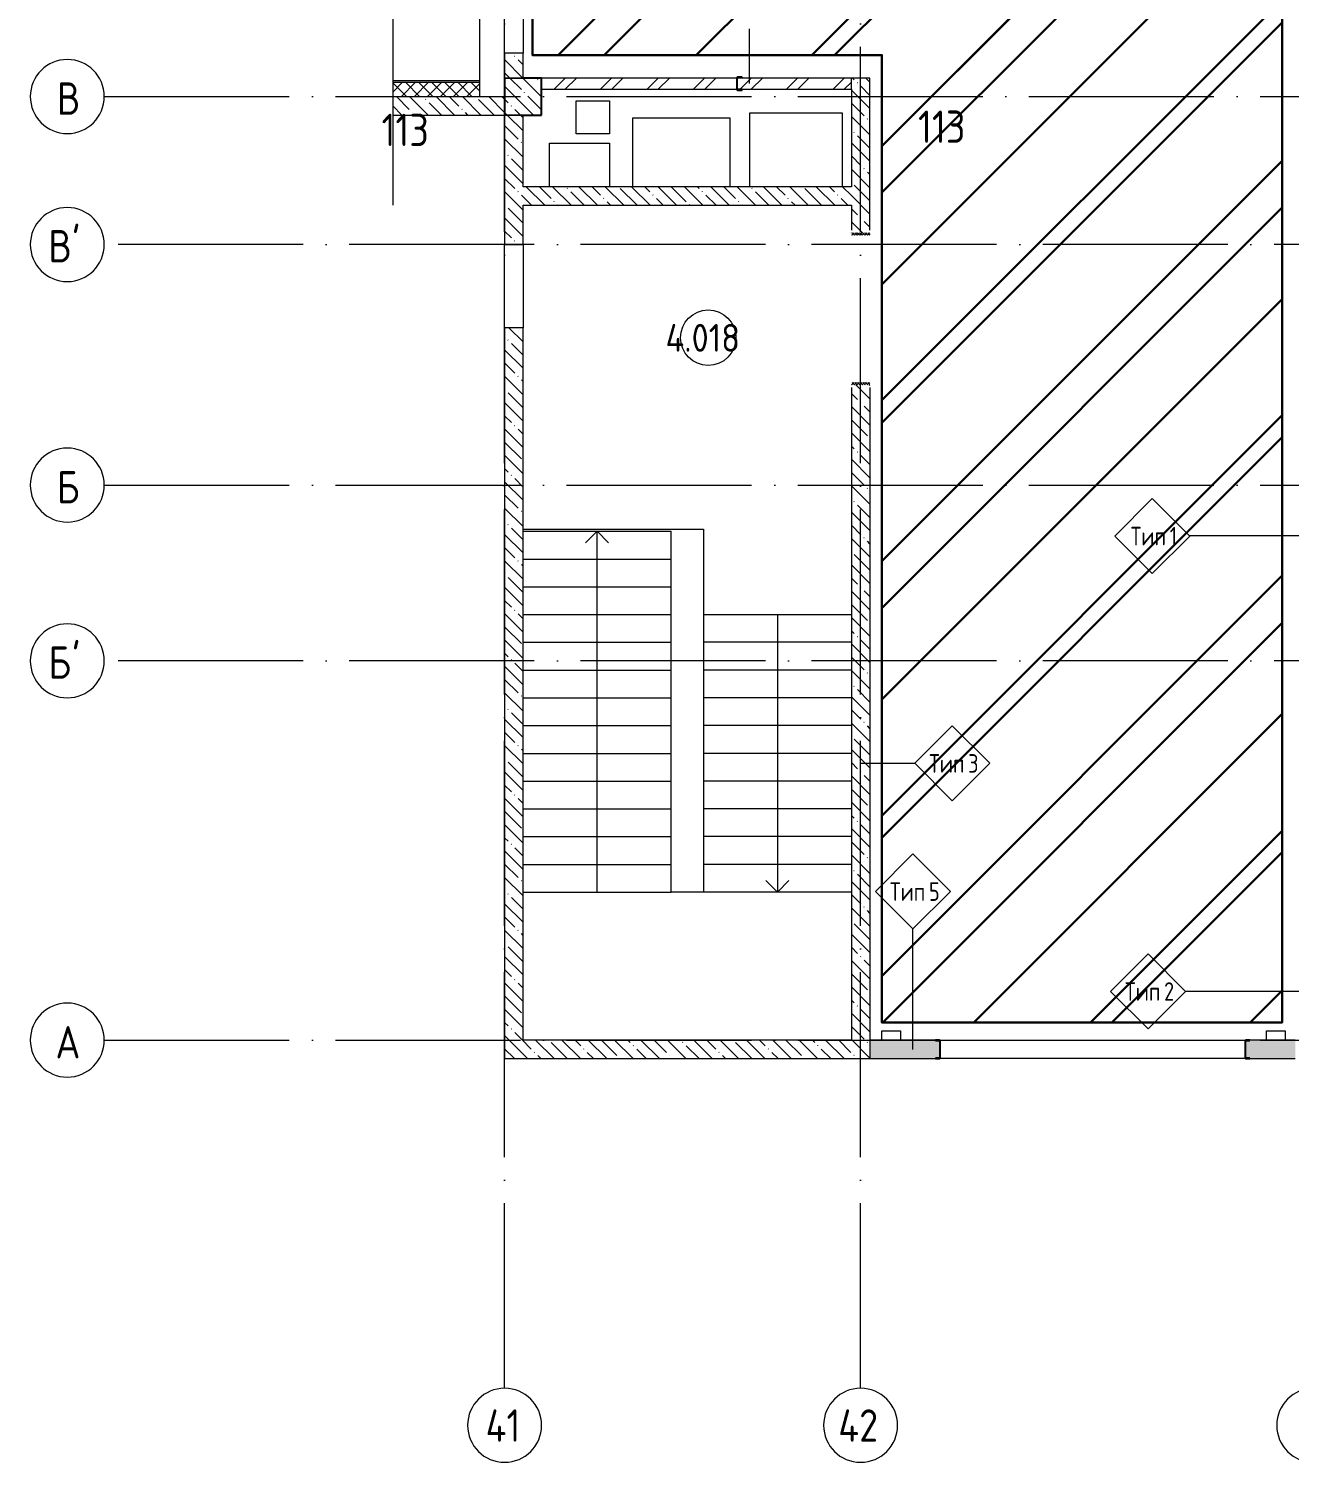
# Model space of a CAD drawing. Header units: millimetres. Extents: x -68946 to 690821, y -552984 to 293768.
# Drawn here: x 104735 to 118369, y -402657 to -387159 of the extents above; entities that cross this region are included whole.
import ezdxf

# ---------------------------------------------------------------- set-up
doc = ezdxf.new("R2010")
doc.units = ezdxf.units.MM
doc.linetypes.add('ADSK_Линия сетки', pattern=[2500, 2000, -250, 0, -250])
doc.linetypes.add('ADSK_Скрыто', pattern=[600, 300, -300])
for name, color, linetype, lineweight in [('1.2) Стяжка 6 вып.', 30, 'Continuous', 30), ('1.3) Звуко-изол           6 вып.', 90, 'Continuous', 30), ('1.4) Стяжка 6 вып.', 30, 'Continuous', 30), ('A-AREA-____-IDEN', 250, 'Continuous', 9), ('A-DETL-GENF-OTLN', 250, 'Continuous', 5), ('A-DOOR-____-OTLN', 250, 'Continuous', 5), ('A-FLOR-____-OTLN', 250, 'Continuous', 9), ('A-WALL-____-IDEN', 250, 'Continuous', 9), ('A-WALL-____-MCUT', 250, 'Continuous', 13), ('A-WALL-____-PATT', 250, 'Continuous', 13), ('G-____-____-SYMB', 250, 'ADSK_Скрыто', 9), ('I-WALL-____-OTLN', 250, 'Continuous', 9), ('S-COLS-____-MCUT', 250, 'Continuous', 25), ('S-COLS-____-OTLN', 250, 'Continuous', 9), ('S-GRID-____-IDEN', 250, 'Continuous', 9), ('S-GRID-____-OTLN', 250, 'Continuous', 9), ('S-STRS-____-OTLN', 250, 'Continuous', 5)]:
    doc.layers.add(name, color=color, linetype=linetype, lineweight=lineweight)
doc.styles.add('GOST Common', font='', dxfattribs={"width": 0.9, "height": 350})
doc.styles.add('GOST Common_1', font='', dxfattribs={"width": 0.9, "height": 250})
doc.styles.add('ISOCPEUR', font='isocpeur.ttf', dxfattribs={"width": 0.8, "height": 100})
doc.styles.add('ISOCPEUR_1', font='isocpeur.ttf', dxfattribs={"width": 0.9, "height": 250})
doc.styles.get('GOST Common').set_extended_font_data('GOST Common')
doc.styles.get('GOST Common_1').set_extended_font_data('GOST Common')
pattern_1 = [(135, (-26617.47, -398117.93), (-142.5612, -142.5612), []), (135, (-26474.9, -398117.93), (-142.5612, -142.5612), [252.016, -50.403, 3.353, -47.05])]

# ---------------------------------------------------------------- blocks, each defined once
blk = doc.blocks.new('Дверь_СКБ_2Ст_Внутренняя1 - Н_Д-1л_1640x2100h_ЛК-42631026-Кладочный план внутренних ограждающих конструкций на отм_ _12_600_ Секция 3_')
at = {"layer": 'A-DOOR-____-OTLN'}
h = blk.add_hatch(dxfattribs=at)
h.set_pattern_fill('FP_25', color=256, style=0, pattern_type=2)
h.set_pattern_definition([(45, (-641.384, 164.685), (-14.1421, 14.1421), []), (135, (-641.384, 164.685), (-14.1421, -14.1421), [])])
h.paths.add_polyline_path([(-807.5, -100), (-782.5, -100), (-782.5, 100), (-807.5, 100)])
h = blk.add_hatch(dxfattribs=at)
h.set_pattern_fill('FP_24', color=256, style=0, pattern_type=2)
h.set_pattern_definition([(135, (1481.41, 164.685), (-14.14214, -14.14214), []), (225, (1481.41, 164.685), (14.14214, -14.14214), [])])
h.paths.add_polyline_path([(807.5, -100), (832.5, -100), (832.5, 100), (807.5, 100)])
blk = doc.blocks.new('ADSK_КолоннаНесущая_Швеллер_Гнутый_ГОСТ 8278-83 - 200х50х4_таб_1 2-38569673-Кладочный план внутренних ограждающих конструкций на отм_ _12_600_ Секция 3_')
at = {"layer": 'S-COLS-____-MCUT'}
for p, q in [((-10.1, 90), (-10.1, -90)), ((-6.1, -90), (-6.1, 90)), ((39.9, 100), (-0.1, 100)), ((-0.1, 96), (39.9, 96)), ((39.9, 96), (39.9, 100)), ((39.9, -96), (-0.1, -96)), ((-0.1, -100), (39.9, -100)), ((39.9, -100), (39.9, -96))]:
    blk.add_line(p, q, dxfattribs=at)
for centre, radius, start, end in [((-0.1, 90), 10, 90, 180), ((-0.1, 90), 6, 90, 180), ((-0.1, -90), 10, 180, 270), ((-0.1, -90), 6, 180, 270)]:
    blk.add_arc(centre, radius, start, end, dxfattribs=at)
blk = doc.blocks.new('ADSK_КолоннаНесущая_Швеллер_Гнутый_ГОСТ 8278-83 - 140х60х5_таб_1-39321753-Кладочный план внутренних ограждающих конструкций на отм_ _12_600_ Секция 3_')
at = {"layer": 'S-COLS-____-MCUT'}
for p, q in [((-16.2, 58), (-16.2, -58)), ((-11.2, -58), (-11.2, 58)), ((43.8, 70), (-4.2, 70)), ((-4.2, 65), (43.8, 65)), ((43.8, 65), (43.8, 70)), ((43.8, -65), (-4.2, -65)), ((-4.2, -70), (43.8, -70)), ((43.8, -70), (43.8, -65))]:
    blk.add_line(p, q, dxfattribs=at)
for centre, radius, start, end in [((-4.2, 58), 12, 90, 180), ((-4.2, 58), 7, 90, 180), ((-4.2, -58), 12, 180, 270), ((-4.2, -58), 7, 180, 270)]:
    blk.add_arc(centre, radius, start, end, dxfattribs=at)
blk = doc.blocks.new('ADSK_Обрыв_Линия - По умолчанию-39226371-Кладочный план внутренних ограждающих конструкций на отм_ _12_600_ Секция 3_')
at = {"layer": 'A-DETL-GENF-OTLN'}
blk.add_line((25613, 0), (51000, 0), dxfattribs=at)
blk = doc.blocks.new('Ось сетки - Круг_Ø8 мм-39983606-Кладочный план внутренних ограждающих конструкций на отм_ _12_600_ Секция 3_')
at = {"layer": 'S-GRID-____-IDEN'}
for start, end in [(360, 180), (180, 360)]:
    blk.add_arc((0, 0), 4, start, end, dxfattribs=at)
blk = doc.blocks.new('ADSK_Марка_Стена - Типоразмер_ADSK_Марка-30564887-Кладочный план внутренних ограждающих конструкций на отм_ _12_600_ Секция 3_')
at = {"layer": 'A-WALL-____-IDEN'}
for p, q in [((-0.16, 4.37), (-4.21, 0.31)), ((3.9, 0.31), (-0.16, 4.37)), ((-4.21, 0.31), (-0.16, -3.74)), ((-0.16, -3.74), (3.9, 0.31))]:
    blk.add_line(p, q, dxfattribs=at)
blk = doc.blocks.new('AAR_СКБ_Марка_Помещения_мал - Номер-28977439-АР1_Маркировочный план 3 этажа секция 2_3')
at = {"layer": 'A-AREA-____-IDEN'}
blk.add_circle((-0.03, 0), 3, dxfattribs=at)

msp = doc.modelspace()

# ---------------------------------------------------------------- hatches: boundary and pattern name
at = {"layer": '1.2) Стяжка 6 вып.', "lineweight": 30}
h = msp.add_hatch(dxfattribs=at)
h.set_pattern_fill('ANSI31', color=256, scale=333)
h.paths.add_polyline_path([(113962.5104, -372631.7985), (110182.5104, -372631.7985), (110182.5104, -370131.881), (113962.5104, -370131.881), (113962.5104, -364523.4665), (110174.6298, -364523.4665), (110174.6298, -360638.5426), (113962.5104, -360638.5426), (113962.5104, -352662.928), (110182.5104, -352662.928), (110182.5104, -349752.9338), (113962.5104, -349752.9338), (113962.5104, -339467.9338), (118290.6635, -339467.9338), (118290.6635, -397902.8604), (113962.5104, -397902.8604), (113962.5104, -387445.8752), (110182.5104, -387445.8752), (110182.5104, -385377.8842), (113962.5104, -385377.8842)])
at = {"layer": '1.3) Звуко-изол           6 вып.', "lineweight": 30}
h = msp.add_hatch(dxfattribs=at)
h.set_pattern_fill('ANSI31', color=256, scale=500)
h.paths.add_polyline_path([(113962.5104, -372631.7985), (110182.5104, -372631.7985), (110182.5104, -370131.881), (113962.5104, -370131.881), (113962.5104, -364523.4665), (110174.6298, -364523.4665), (110174.6298, -360638.5426), (113962.5104, -360638.5426), (113962.5104, -352662.928), (110182.5104, -352662.928), (110182.5104, -349752.9338), (113962.5104, -349752.9338), (113962.5104, -339467.9338), (118290.6635, -339467.9338), (118290.6635, -397902.8604), (113962.5104, -397902.8604), (113962.5104, -387445.8752), (110182.5104, -387445.8752), (110182.5104, -385377.8842), (113962.5104, -385377.8842)])
at = {"layer": '1.4) Стяжка 6 вып.', "lineweight": 30}
h = msp.add_hatch(dxfattribs=at)
h.set_pattern_fill('ANSI32', color=256, scale=333)
h.paths.add_polyline_path([(113962.5104, -372631.7985), (110182.5104, -372631.7985), (110182.5104, -370131.881), (113962.5104, -370131.881), (113962.5104, -364523.4665), (110174.6298, -364523.4665), (110174.6298, -360638.5426), (113962.5104, -360638.5426), (113962.5104, -352662.928), (110182.5104, -352662.928), (110182.5104, -349752.9338), (113962.5104, -349752.9338), (113962.5104, -339467.9338), (118290.6635, -339467.9338), (118290.6635, -397902.8604), (113962.5104, -397902.8604), (113962.5104, -387445.8752), (110182.5104, -387445.8752), (110182.5104, -385377.8842), (113962.5104, -385377.8842)])
at = {"layer": 'A-WALL-____-PATT', "lineweight": 15}
h = msp.add_hatch(dxfattribs=at)
h.set_pattern_fill('FP_1', color=256, style=0, pattern_type=2)
h.set_pattern_definition(pattern_1)
h.paths.add_polyline_path([(109882.5323, -398092.9338), (110082.5323, -398092.9338), (110082.5323, -390392.8741), (109882.5323, -390392.8741), (109882.5323, -396628.8659)])
h.paths.add_polyline_path([(110082.5323, -389492.8741), (110082.5323, -388092.9338), (109882.5323, -388092.9338), (109882.5323, -389492.8741)])
h.paths.add_polyline_path([(110082.5323, -387692.9338), (110082.5323, -387422.9338), (109882.5323, -387422.9338), (109882.5323, -387692.9338)])
h.paths.add_polyline_path([(109882.5323, -385622.9338), (110082.5323, -385622.9338), (110082.5323, -385117.9338), (109882.5323, -385117.9338)])
h = msp.add_hatch(dxfattribs=at)
h.set_pattern_fill('FP_3', color=256, style=0, pattern_type=2)
h.set_pattern_definition([(45, (-26617.47, -398117.93), (-251.4472, 251.4472), []), (45, (-26617.47, -397736.93), (-251.4472, 251.4472), [])])
h.paths.add_polyline_path([(113632.5323, -387812.9332), (113632.5323, -387692.9332), (110282.5104, -387692.9332), (110282.5104, -387812.9332), (111152.1899, -387812.9332)])
h = msp.add_hatch(dxfattribs=at)
h.set_pattern_fill('FP_1', color=256, style=0, pattern_type=2)
h.set_pattern_definition(pattern_1)
h.paths.add_polyline_path([(113632.5323, -398292.9338), (113832.5323, -398292.9338), (113832.5323, -391007.9344), (113632.5323, -391007.9344), (113632.5323, -398092.9338)])
h.paths.add_polyline_path([(113632.5323, -389367.9344), (113832.5323, -389367.9344), (113832.5323, -387692.9332), (113632.5323, -387692.9332), (113632.5323, -389337.9344)])
h = msp.add_hatch(dxfattribs=at)
h.set_pattern_fill('FP_12', color=256, style=0, pattern_type=2)
h.set_pattern_definition([(45, (-26617.47, -398117.93), (-70.71068, 70.71068), []), (135, (-26617.47, -398117.93), (-70.71068, -70.71068), [])])
h.paths.add_polyline_path([(109612.5104, -387892.9338), (109612.5104, -387742.9338), (108672.2788, -387742.9338), (108672.2788, -387892.9338)])
h = msp.add_hatch(dxfattribs=at)
h.set_pattern_fill('FP_1', color=256, style=0, pattern_type=2)
h.set_pattern_definition(pattern_1)
h.paths.add_polyline_path([(109882.5104, -388092.9338), (109882.5104, -387892.9338), (108672.2788, -387892.9338), (108672.2788, -388092.9338)])
h = msp.add_hatch(dxfattribs=at)
h.set_pattern_fill('FP_1', color=256, style=0, pattern_type=2)
h.set_pattern_definition(pattern_1)
h.paths.add_polyline_path([(113632.5323, -389067.9344), (113632.5323, -388867.9344), (110082.5323, -388867.9344), (110082.5323, -389067.9344), (111152.1899, -389067.9344)])
h = msp.add_hatch(dxfattribs=at)
h.set_pattern_fill('FP_1', color=256, style=0, pattern_type=2)
h.set_pattern_definition(pattern_1)
h.paths.add_polyline_path([(113632.5323, -398292.9338), (113632.5323, -398092.9338), (109882.5323, -398092.9338), (109882.5323, -398292.9338)])
h = msp.add_hatch(dxfattribs=at)
h.set_pattern_fill('FP_23', color=256, style=0, pattern_type=2)
h.set_pattern_definition([(50, (-26617.47, -398117.93), (364.3679, -31.8783), [38.1, -419.1]), (355, (-26617.47, -398117.93), (-70.48585, 382.1133), [30.48, -335.28]), (100.451, (-26587.1, -398120.6), (293.885, 350.2334), [32.38, -356.18]), (46.184, (-26617.47, -398016.33), (542.1585, -84.0858), [57.15, -628.65]), (96.636, (-26572.3, -398023.34), (474.8049, 494.8554), [48.57, -534.27]), (351.184, (-26617.47, -398016.33), (474.8102, 494.85), [45.72, -502.92]), (21, (-26566.67, -398041.73), (303.22847, -204.53046), [38.1, -419.1]), (326, (-26566.67, -398041.73), (123.6039, 368.376), [30.48, -335.28]), (71.451, (-26541.4, -398058.78), (426.8341, 163.8427), [32.38, -356.18]), (37.5, (-26617.47, -398117.93), (6.17665, 169.11015), [16.764, -314.452, 16.764, -323.596, -336.55]), (37.5, (-26617.47, -398117.93), (6.17665, 169.11015), [-671.576, 16.764, -319.786]), (7.5, (-26617.47, -398117.93), (133.63888, 200.3615), [16.764, -177.292, 16.764, -306.832, -128.27]), (7.5, (-26617.47, -398117.93), (133.63888, 200.3615), [-517.652, 16.764, -111.506]), (327.5, (-26730.75, -398117.93), (271.18182, -11.45836), [16.764, -110.236, 16.764, -379.476, -525.78]), (327.5, (-26730.75, -398117.93), (271.18182, -11.45836), [-523.24, 16.764, -509.016]), (317.5, (-26781.55, -398117.93), (296.2585, 50.85285), [16.764, -148.336, 16.764, -246.38, -373.38]), (317.5, (-26781.55, -398117.93), (296.2585, 50.85285), [-428.244, 16.764, -356.616])])
h.paths.add_polyline_path([(125932.5104, -398292.9338), (125932.5104, -398092.9344), (118832.5104, -398092.9338), (118832.5104, -398292.9338), (120272.9187, -398292.9338)])
h.paths.add_polyline_path([(117892.0323, -398292.9338), (118432.5104, -398292.9338), (118432.5104, -398092.9338), (117892.0323, -398092.9338)])
h.paths.add_polyline_path([(114592.0323, -398292.9338), (114592.0323, -398092.9338), (113832.5323, -398092.9338), (113832.5323, -398292.9338), (114192.4328, -398292.9338)])
at = {"layer": 'S-COLS-____-OTLN', "lineweight": 5}
h = msp.add_hatch(dxfattribs=at)
h.set_pattern_fill('FP_1', color=256, style=0, pattern_type=2)
h.set_pattern_definition(pattern_1)
h.paths.add_polyline_path([(110082.5323, -388092.9338), (110282.5104, -388092.9338), (110282.5104, -387692.9338), (109882.5104, -387692.9338), (109882.5104, -388092.9338)])

# ---------------------------------------------------------------- linework, layer by layer
at = {"layer": '1.2) Стяжка 6 вып.', "lineweight": 30}
msp.add_lwpolyline([(113962.5104, -364523.4665), (110174.6298, -364523.4665), (110174.6298, -360638.5426), (113962.5104, -360638.5426), (113962.5104, -352662.928), (110182.5104, -352662.928), (110182.5104, -349752.9338), (113962.5104, -349752.9338), (113962.5104, -339467.9338), (118290.6635, -339467.9338), (118290.6635, -397902.8604), (113962.5104, -397902.8604), (113962.5104, -387445.8752), (110182.5104, -387445.8752), (110182.5104, -385377.8842), (113962.5104, -385377.8842), (113962.5104, -372631.7985), (110182.5104, -372631.7985), (110182.5104, -370131.881), (113962.5104, -370131.881)], close=True, dxfattribs=at)
at = {"layer": 'A-FLOR-____-OTLN'}
for p, q in [((109612.5104, -387722.9338), (109612.5104, -370162.9344)), ((110657.5104, -388297.9338), (110657.5104, -387937.9338)), ((110657.5104, -387937.9338), (111017.5104, -387937.9338)), ((111017.5104, -387937.9338), (111017.5104, -388297.9338)), ((111267.5104, -388867.9338), (111267.5104, -388122.9338)), ((111267.5104, -388122.9338), (112317.5104, -388122.9338)), ((112317.5104, -388122.9338), (112317.5104, -388867.9338)), ((112532.5104, -388867.9338), (112532.5104, -388067.9338)), ((112532.5104, -388067.9338), (113532.5104, -388067.9338)), ((113532.5104, -388067.9338), (113532.5104, -388867.9338)), ((111017.5104, -388297.9338), (110657.5104, -388297.9338)), ((110367.5104, -388867.9338), (110367.5104, -388397.9338)), ((110367.5104, -388397.9338), (111017.5104, -388397.9338)), ((111017.5104, -388397.9338), (111017.5104, -388867.9338)), ((110082.5323, -392567.9344), (112032.5098, -392567.9344)), ((112032.5098, -392567.9344), (112032.5098, -393492.9344)), ((112032.5098, -393492.9344), (113632.5323, -393492.9344)), ((113962.5104, -398092.9338), (113962.5104, -397992.9338)), ((113962.5104, -397992.9338), (114162.5104, -397992.9338)), ((114162.5104, -397992.9338), (114162.5104, -398092.9338)), ((118122.5104, -398092.9338), (118122.5104, -397992.9338)), ((118122.5104, -397992.9338), (118322.5104, -397992.9338)), ((118322.5104, -397992.9338), (118322.5104, -398092.9338))]:
    msp.add_line(p, q, dxfattribs=at)
at = {"layer": 'A-WALL-____-IDEN'}
for p, q in [((112528.9087, -387752.9332), (112528.9087, -387159.4941)), ((118577.5323, -392643.4591), (117291.9073, -392643.4591)), ((113732.5323, -395100.5148), (114316.9073, -395100.5148)), ((114298.4359, -398192.9338), (114298.4359, -396891.6838)), ((118532.5323, -397565.5095), (117246.9073, -397565.5095))]:
    msp.add_line(p, q, dxfattribs=at)
at = {"layer": 'A-WALL-____-MCUT', "color": 7, "lineweight": 15}
for p, q in [((110082.5323, -387422.9338), (109882.5323, -387422.9338)), ((109882.5323, -387422.9338), (109882.5323, -387692.9338)), ((110082.5323, -387692.9338), (110082.5323, -387422.9338)), ((109612.5104, -387722.9338), (108672.2788, -387722.9338)), ((109612.5104, -387892.9338), (109612.5104, -387722.9338)), ((113832.5323, -387692.9332), (110282.5104, -387692.9332)), ((110282.5104, -387692.9332), (110282.5104, -387812.9332)), ((113832.5323, -389337.9344), (113832.5323, -387692.9332)), ((108672.2788, -387892.9338), (109882.5104, -387892.9338)), ((109882.5104, -388092.9338), (109882.5104, -387892.9338)), ((110282.5104, -387812.9332), (113632.5323, -387812.9332)), ((113632.5323, -387812.9332), (113632.5323, -388867.9344)), ((108672.2788, -388092.9338), (109882.5104, -388092.9338)), ((109882.5323, -388092.9338), (109882.5323, -389492.8741)), ((110082.5323, -388867.9344), (110082.5323, -388092.9338)), ((113632.5323, -388867.9344), (110082.5323, -388867.9344)), ((110082.5323, -389492.8741), (110082.5323, -389067.9344)), ((110082.5323, -389067.9344), (113632.5323, -389067.9344)), ((113632.5323, -389067.9344), (113632.5323, -389337.9344)), ((109882.5323, -389492.8741), (110082.5323, -389492.8741)), ((110082.5323, -390392.8741), (109882.5323, -390392.8741)), ((109882.5323, -390392.8741), (109882.5323, -398292.9338)), ((110082.5323, -398092.9338), (110082.5323, -390392.8741)), ((113632.5323, -391037.9344), (113632.5323, -398092.9338)), ((113832.5323, -391037.9344), (113832.5323, -398292.9338)), ((113632.5323, -398092.9338), (110082.5323, -398092.9338)), ((114592.0323, -398092.9338), (113832.5323, -398092.9338)), ((114592.0323, -398292.9338), (114592.0323, -398092.9338)), ((118432.5104, -398092.9338), (117892.0323, -398092.9338)), ((117892.0323, -398092.9338), (117892.0323, -398292.9338)), ((109882.5323, -398292.9338), (114592.0323, -398292.9338)), ((117892.0323, -398292.9338), (118432.5104, -398292.9338))]:
    msp.add_line(p, q, dxfattribs=at)
at = {"layer": 'A-WALL-____-MCUT', "lineweight": 15}
for p, q in [((109882.5323, -387692.9338), (110082.5323, -387692.9338)), ((113632.5323, -387812.9332), (113632.5323, -387692.9332)), ((109612.5104, -387742.9338), (108672.2788, -387742.9338)), ((110082.5323, -388092.9338), (109882.5323, -388092.9338))]:
    msp.add_line(p, q, dxfattribs=at)
at = {"layer": 'I-WALL-____-OTLN', "lineweight": 15}
for p, q in [((109882.5323, -387422.9338), (109882.5323, -385622.9338)), ((110082.5323, -385622.9338), (110082.5323, -387422.9338)), ((109882.5323, -390392.8741), (109882.5323, -389492.8741)), ((110082.5323, -389492.8741), (110082.5323, -390392.8741)), ((114592.0323, -398092.9338), (117892.0323, -398092.9338)), ((117892.0323, -398292.9338), (114592.0323, -398292.9338))]:
    msp.add_line(p, q, dxfattribs=at)
at = {"layer": 'S-COLS-____-MCUT'}
for p, q in [((109882.5104, -387692.9338), (109882.5104, -388092.9338)), ((110282.5104, -387692.9338), (110082.5323, -387692.9338)), ((110282.5104, -388092.9338), (110282.5104, -387692.9338)), ((110082.5323, -388092.9338), (110282.5104, -388092.9338))]:
    msp.add_line(p, q, dxfattribs=at)
at = {"layer": 'S-COLS-____-OTLN'}
for p, q in [((110082.5323, -387692.9338), (109882.5104, -387692.9338)), ((109882.5104, -388092.9338), (110082.5323, -388092.9338))]:
    msp.add_line(p, q, dxfattribs=at)
at = {"layer": 'S-GRID-____-OTLN', "linetype": 'ADSK_Линия сетки'}
for p, q in [((109882.5323, -401856.7737), (109882.5323, -336915.9292)), ((113732.5323, -401856.7737), (113732.5323, -336915.9292)), ((105552.8046, -387892.9338), (130203.4118, -387892.9338)), ((130203.4118, -389492.9338), (105552.8046, -389492.9338)), ((105552.8046, -392092.9338), (130203.4118, -392092.9338)), ((130203.4118, -393992.9338), (105552.8046, -393992.9338)), ((105552.8046, -398092.9338), (130203.4118, -398092.9338))]:
    msp.add_line(p, q, dxfattribs=at)
at = {"layer": 'S-STRS-____-OTLN'}
for p, q in [((110082.5323, -392592.9344), (111682.533, -392592.9344)), ((111682.533, -392892.9344), (111682.533, -392592.9344)), ((110082.5323, -392892.9344), (111682.533, -392892.9344)), ((110082.5323, -392892.9344), (111682.533, -392892.9344)), ((111682.533, -393192.9344), (111682.533, -392892.9344)), ((110082.5323, -393192.9344), (111682.533, -393192.9344)), ((110082.5323, -393192.9344), (111682.533, -393192.9344)), ((111682.533, -393492.9344), (111682.533, -393192.9344)), ((110082.5323, -393492.9344), (111682.533, -393492.9344)), ((110082.5323, -393492.9344), (111682.533, -393492.9344)), ((111682.533, -393792.9344), (111682.533, -393492.9344)), ((112032.5318, -393492.9344), (112032.5318, -393792.9344)), ((110082.5323, -393792.9344), (111682.533, -393792.9344)), ((110082.5323, -393792.9344), (111682.533, -393792.9344)), ((111682.533, -394092.9344), (111682.533, -393792.9344)), ((112032.5318, -393792.9344), (112032.5318, -394092.9344)), ((113632.5098, -393792.9344), (112032.5318, -393792.9344)), ((113632.5098, -393792.9344), (112032.5318, -393792.9344)), ((110082.5323, -394092.9344), (111682.533, -394092.9344)), ((110082.5323, -394092.9344), (111682.533, -394092.9344)), ((111682.533, -394392.9344), (111682.533, -394092.9344)), ((112032.5318, -394092.9344), (112032.5318, -394392.9344)), ((113632.5098, -394092.9344), (112032.5318, -394092.9344)), ((113632.5098, -394092.9344), (112032.5318, -394092.9344)), ((110082.5323, -394392.9344), (111682.533, -394392.9344)), ((110082.5323, -394392.9344), (111682.533, -394392.9344)), ((111682.533, -394692.9344), (111682.533, -394392.9344)), ((112032.5318, -394392.9344), (112032.5318, -394692.9344)), ((113632.5098, -394392.9344), (112032.5318, -394392.9344)), ((113632.5098, -394392.9344), (112032.5318, -394392.9344)), ((110082.5323, -394692.9344), (111682.533, -394692.9344)), ((110082.5323, -394692.9344), (111682.533, -394692.9344)), ((111682.533, -394992.9344), (111682.533, -394692.9344)), ((112032.5318, -394692.9344), (112032.5318, -394992.9344)), ((113632.5098, -394692.9344), (112032.5318, -394692.9344)), ((113632.5098, -394692.9344), (112032.5318, -394692.9344)), ((110082.5323, -394992.9344), (111682.533, -394992.9344)), ((110082.5323, -394992.9344), (111682.533, -394992.9344)), ((111682.533, -395292.9344), (111682.533, -394992.9344)), ((112032.5318, -394992.9344), (112032.5318, -395292.9344)), ((113632.5098, -394992.9344), (112032.5318, -394992.9344)), ((113632.5098, -394992.9344), (112032.5318, -394992.9344)), ((110082.5323, -395292.9344), (111682.533, -395292.9344)), ((110082.5323, -395292.9344), (111682.533, -395292.9344)), ((111682.533, -395592.9344), (111682.533, -395292.9344)), ((112032.5318, -395292.9344), (112032.5318, -395592.9344)), ((113632.5098, -395292.9344), (112032.5318, -395292.9344)), ((113632.5098, -395292.9344), (112032.5318, -395292.9344)), ((110082.5323, -395592.9344), (111682.533, -395592.9344)), ((110082.5323, -395592.9344), (111682.533, -395592.9344)), ((111682.533, -395892.9344), (111682.533, -395592.9344)), ((112032.5318, -395592.9344), (112032.5318, -395892.9344)), ((113632.5098, -395592.9344), (112032.5318, -395592.9344)), ((113632.5098, -395592.9344), (112032.5318, -395592.9344)), ((110082.5323, -395892.9344), (111682.533, -395892.9344)), ((110082.5323, -395892.9344), (111682.533, -395892.9344)), ((111682.533, -396192.9344), (111682.533, -395892.9344)), ((112032.5318, -395892.9344), (112032.5318, -396192.9344)), ((113632.5098, -395892.9344), (112032.5318, -395892.9344)), ((113632.5098, -395892.9344), (112032.5318, -395892.9344)), ((110082.5323, -396192.9344), (111682.533, -396192.9344)), ((110082.5323, -396192.9344), (111682.533, -396192.9344)), ((111682.533, -396492.9344), (111682.533, -396192.9344)), ((112032.5318, -396192.9344), (112032.5318, -396492.9344)), ((113632.5098, -396192.9344), (112032.5318, -396192.9344)), ((113632.5098, -396192.9344), (112032.5318, -396192.9344)), ((110082.5323, -396492.9344), (111682.533, -396492.9344)), ((110082.5323, -396492.9344), (111682.533, -396492.9344)), ((112032.5318, -396492.9344), (111682.533, -396492.9344)), ((113632.5098, -396492.9344), (112032.5318, -396492.9344)), ((113632.5098, -396492.9344), (112032.5318, -396492.9344))]:
    msp.add_line(p, q, dxfattribs=at)
at = {"layer": 'S-STRS-____-OTLN', "lineweight": 9}
for p, q in [((110882.5326, -392592.9344), (110757.5326, -392717.9344)), ((110882.5326, -392892.9344), (110882.5326, -392592.9344)), ((110882.5326, -392592.9344), (111007.5326, -392717.9344)), ((110882.5326, -393192.9344), (110882.5326, -392892.9344)), ((110882.5326, -393492.9344), (110882.5326, -393192.9344)), ((110882.5326, -393792.9344), (110882.5326, -393492.9344)), ((112832.5208, -393492.9344), (112832.5208, -393792.9344)), ((110882.5326, -394092.9344), (110882.5326, -393792.9344)), ((112832.5208, -393792.9344), (112832.5208, -394092.9344)), ((110882.5326, -394392.9344), (110882.5326, -394092.9344)), ((112832.5208, -394092.9344), (112832.5208, -394392.9344)), ((110882.5326, -394692.9344), (110882.5326, -394392.9344)), ((112832.5208, -394392.9344), (112832.5208, -394692.9344)), ((110882.5326, -394992.9344), (110882.5326, -394692.9344)), ((112832.5208, -394692.9344), (112832.5208, -394992.9344)), ((110882.5326, -395292.9344), (110882.5326, -394992.9344)), ((112832.5208, -394992.9344), (112832.5208, -395292.9344)), ((110882.5326, -395592.9344), (110882.5326, -395292.9344)), ((112832.5208, -395292.9344), (112832.5208, -395592.9344)), ((110882.5326, -395892.9344), (110882.5326, -395592.9344)), ((112832.5208, -395592.9344), (112832.5208, -395892.9344)), ((110882.5326, -396192.9344), (110882.5326, -395892.9344)), ((112832.5208, -395892.9344), (112832.5208, -396192.9344)), ((110882.5326, -396492.9344), (110882.5326, -396192.9344)), ((112832.5208, -396192.9344), (112832.5208, -396492.9344)), ((112832.5208, -396492.9344), (112707.5208, -396367.9344)), ((112832.5208, -396492.9344), (112957.5208, -396367.9344))]:
    msp.add_line(p, q, dxfattribs=at)

# ---------------------------------------------------------------- block references
at = {"layer": 'A-AREA-____-IDEN', "xscale": 99.99999999999993, "yscale": 99.99999999999993, "zscale": 99.99999999999993}
msp.add_blockref('AAR_СКБ_Марка_Помещения_мал - Номер-28977439-АР1_Маркировочный план 3 этажа секция 2_3', (112087.4373, -390499.993), dxfattribs=at)
at = {"layer": 'A-DETL-GENF-OTLN', "rotation": 269.9999999999999}
msp.add_blockref('ADSK_Обрыв_Линия - По умолчанию-39226371-Кладочный план внутренних ограждающих конструкций на отм_ _12_600_ Секция 3_', (108672.2788, -338067.9344), dxfattribs=at)
at = {"layer": 'A-DOOR-____-OTLN', "color": 255, "rotation": 89.9999999999999}
msp.add_blockref('Дверь_СКБ_2Ст_Внутренняя1 - Н_Д-1л_1640x2100h_ЛК-42631026-Кладочный план внутренних ограждающих конструкций на отм_ _12_600_ Секция 3_', (113732.5323, -390200.4344), dxfattribs=at)
at = {"layer": 'A-WALL-____-IDEN', "xscale": 99.99999999999993, "yscale": 99.99999999999993, "zscale": 99.99999999999993}
for p in [(116901.8154, -392674.7091), (114738.2492, -395131.7648), (114314.0609, -396517.2169), (116856.8154, -397596.7595)]:
    msp.add_blockref('ADSK_Марка_Стена - Типоразмер_ADSK_Марка-30564887-Кладочный план внутренних ограждающих конструкций на отм_ _12_600_ Секция 3_', p, dxfattribs=at)
at = {"layer": 'S-COLS-____-OTLN'}
for name, p in [('ADSK_КолоннаНесущая_Швеллер_Гнутый_ГОСТ 8278-83 - 140х60х5_таб_1-39321753-Кладочный план внутренних ограждающих конструкций на отм_ _12_600_ Секция 3_', (112408.7104, -387752.9332)), ('ADSK_КолоннаНесущая_Швеллер_Гнутый_ГОСТ 8278-83 - 200х50х4_таб_1 2-38569673-Кладочный план внутренних ограждающих конструкций на отм_ _12_600_ Секция 3_', (117902.1323, -398192.9338))]:
    msp.add_blockref(name, p, dxfattribs=at)
at = {"layer": 'S-COLS-____-OTLN', "rotation": 180}
msp.add_blockref('ADSK_КолоннаНесущая_Швеллер_Гнутый_ГОСТ 8278-83 - 200х50х4_таб_1 2-38569673-Кладочный план внутренних ограждающих конструкций на отм_ _12_600_ Секция 3_', (114581.9323, -398192.9935), dxfattribs=at)
at = {"layer": 'S-GRID-____-IDEN', "xscale": 99.99999999999993, "yscale": 99.99999999999993, "zscale": 99.99999999999993}
for p, rotation in [((105152.8046, -387892.9338), 269.9999999999994), ((105152.8046, -389492.9338), 89.99999999999982), ((105152.8046, -392092.9338), 269.9999999999994), ((105152.8046, -393992.9338), 89.99999999999982), ((105152.8046, -398092.9338), 269.9999999999994)]:
    msp.add_blockref('Ось сетки - Круг_Ø8 мм-39983606-Кладочный план внутренних ограждающих конструкций на отм_ _12_600_ Секция 3_', p, dxfattribs=dict(at, rotation=rotation))
for p in [(109882.5323, -402256.7737), (113732.5323, -402256.7737), (118632.5323, -402256.7737)]:
    msp.add_blockref('Ось сетки - Круг_Ø8 мм-39983606-Кладочный план внутренних ограждающих конструкций на отм_ _12_600_ Секция 3_', p, dxfattribs=at)

# ---------------------------------------------------------------- texts
at = {"layer": 'A-AREA-____-IDEN', "insert": (111621.8982, -390351.3332), "char_height": 300, "width": 673.4175, "attachment_point": 1, "style": 'ISOCPEUR_1'}
msp.add_mtext('4.018', dxfattribs=at)
at = {"layer": 'A-WALL-____-IDEN', "char_height": 200, "attachment_point": 1, "style": 'ISOCPEUR'}
for s, insert, width in [('Тип', (116653.5345, -392545.0405), 387.215062), (' 1', (116973.0189, -392545.0405), 190.801625), ('Тип', (114473.8683, -395002.0962), 387.215062), (' 3', (114793.3527, -395002.0962), 230.084312), ('Тип', (114049.68, -396387.5482), 387.215062), (' 5', (114369.1644, -396387.5482), 230.084312), ('Тип', (116592.4345, -397467.0908), 387.215062), (' 2', (116911.9189, -397467.0908), 230.084312)]:
    msp.add_mtext(s, dxfattribs=dict(at, insert=insert, width=width))
at = {"layer": 'G-____-____-SYMB', "linetype": 'Continuous', "char_height": 350, "width": 570.8015, "attachment_point": 1, "style": 'GOST Common_1'}
for insert in [(114353.4531, -388044.3138), (108551.2821, -388079.113)]:
    msp.add_mtext('113', dxfattribs=dict(at, insert=insert))
at = {"layer": 'S-GRID-____-IDEN', "color": 18, "true_color": 0x000000, "char_height": 350, "attachment_point": 1, "style": 'GOST Common'}
for s, insert, width in [('\\fGOST Common|b0|i0|c204|p34|;\\W.9;В', (105039.4817, -387740.3469), 310.253062), ("\\fGOST Common|b0|i0|c204|p34|;\\W.9;'", (105203.5119, -389335.7082), 137.088562), ('\\fGOST Common|b0|i0|c204|p34|;\\W.9;В', (104947.5275, -389335.7082), 310.253062), ('\\fGOST Common|b0|i0|c204|p34|;\\W.9;Б', (105039.4817, -391940.3469), 310.253062), ("\\fGOST Common|b0|i0|c204|p34|;\\W.9;'", (105203.5119, -393835.7082), 137.088562), ('\\fGOST Common|b0|i0|c204|p34|;\\W.9;Б', (104947.5275, -393835.7082), 310.253062), ('\\fGOST Common|b0|i0|c204|p34|;\\W.9;А', (105024.6317, -397940.3469), 346.329), ('41', (109676.5016, -402084.2404), 497.847937), ('42', (113490.5016, -402084.2404), 584.430187)]:
    msp.add_mtext(s, dxfattribs=dict(at, insert=insert, width=width))

doc.saveas('drawing.dxf')
